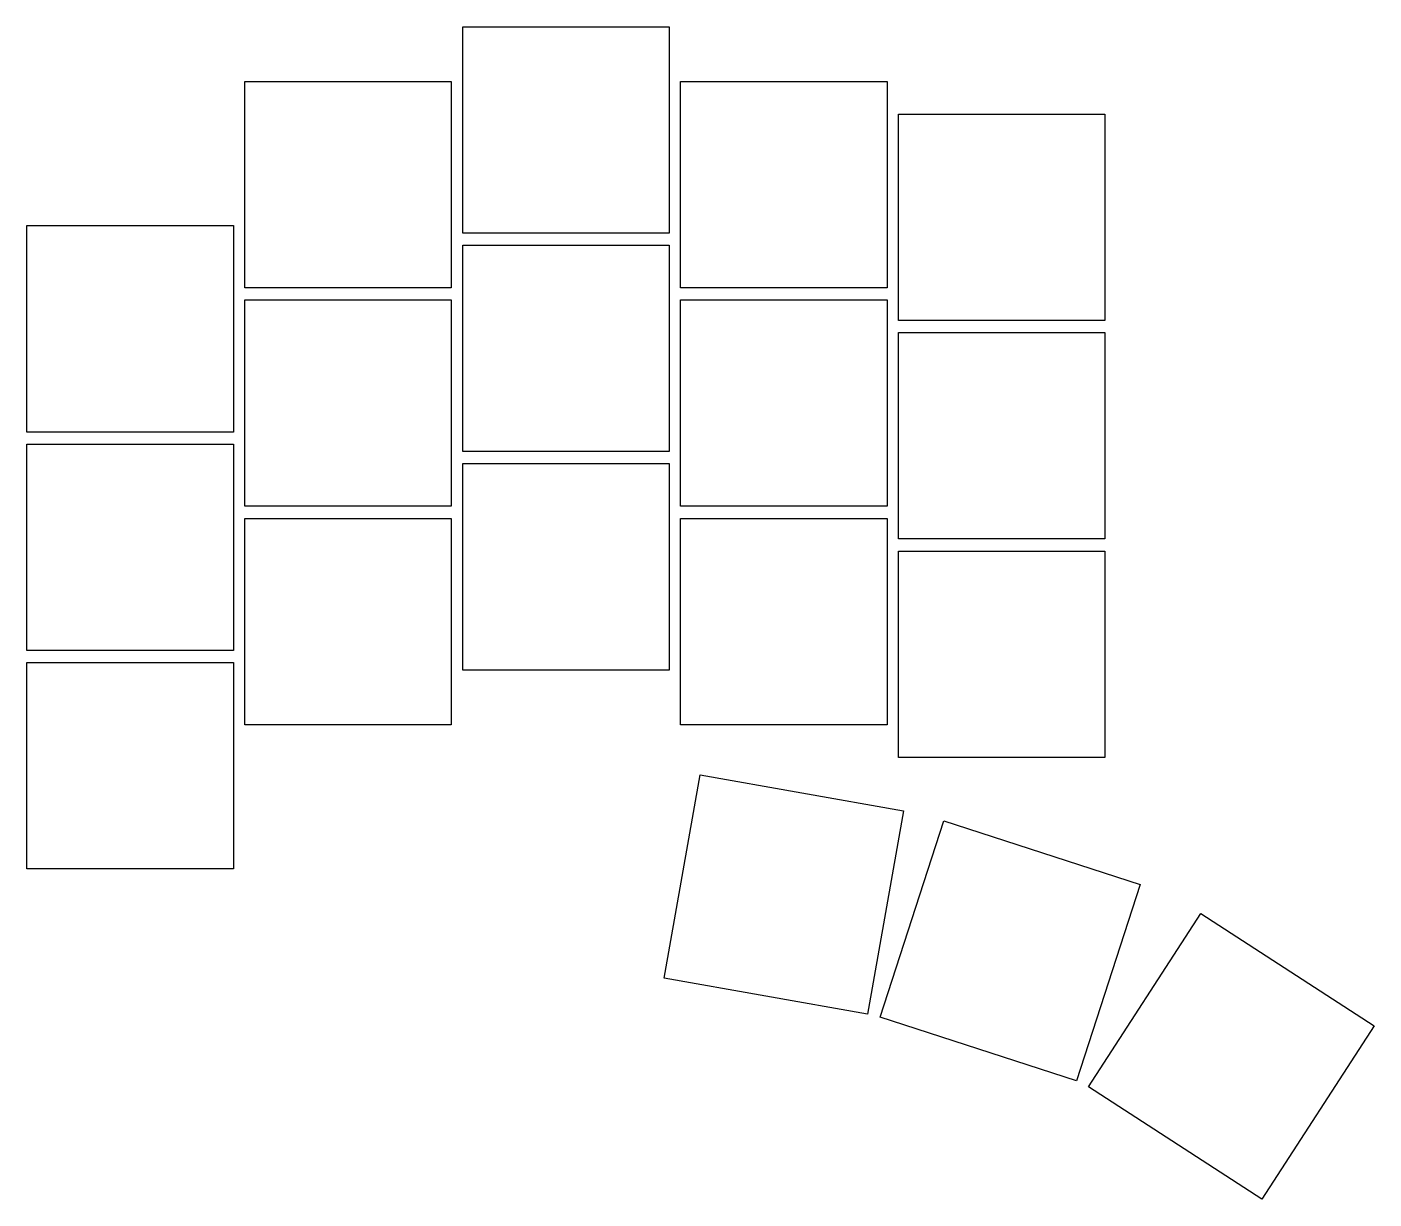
# Model space of a CAD drawing. Header units: millimetres. Extents: x -9 to 108, y -38 to 64.
import ezdxf

# ---------------------------------------------------------------- set-up
doc = ezdxf.new("R2010")
doc.units = ezdxf.units.MM

msp = doc.modelspace()

# ---------------------------------------------------------------- linework, layer by layer
for p, q in [((29, 64.44), (47, 64.44)), ((29, 46.44), (29, 64.44)), ((47, 64.44), (47, 46.44)), ((10, 59.67), (28, 59.67)), ((10, 41.67), (10, 59.67)), ((28, 59.67), (28, 41.67)), ((48, 59.67), (66, 59.67)), ((48, 41.67), (48, 59.67)), ((66, 59.67), (66, 41.67)), ((67, 56.82), (85, 56.82)), ((67, 38.82), (67, 56.82)), ((85, 56.82), (85, 38.82)), ((-9, 47.1), (9, 47.1)), ((-9, 29.1), (-9, 47.1)), ((9, 47.1), (9, 29.1)), ((47, 46.44), (29, 46.44)), ((29, 45.39), (47, 45.39)), ((29, 27.39), (29, 45.39)), ((47, 45.39), (47, 27.39)), ((28, 41.67), (10, 41.67)), ((66, 41.67), (48, 41.67)), ((10, 40.62), (28, 40.62)), ((10, 22.62), (10, 40.62)), ((28, 40.62), (28, 22.62)), ((48, 40.62), (66, 40.62)), ((48, 22.62), (48, 40.62)), ((66, 40.62), (66, 22.62)), ((85, 38.82), (67, 38.82)), ((67, 37.77), (85, 37.77)), ((67, 19.77), (67, 37.77)), ((85, 37.77), (85, 19.77)), ((9, 29.1), (-9, 29.1)), ((-9, 28.05), (9, 28.05)), ((-9, 10.05), (-9, 28.05)), ((9, 28.05), (9, 10.05)), ((47, 27.39), (29, 27.39)), ((29, 26.34), (47, 26.34)), ((29, 8.34), (29, 26.34)), ((47, 26.34), (47, 8.34)), ((28, 22.62), (10, 22.62)), ((66, 22.62), (48, 22.62)), ((10, 21.57), (28, 21.57)), ((10, 3.57), (10, 21.57)), ((28, 21.57), (28, 3.57)), ((48, 21.57), (66, 21.57)), ((48, 3.57), (48, 21.57)), ((66, 21.57), (66, 3.57)), ((85, 19.77), (67, 19.77)), ((67, 18.72), (85, 18.72)), ((67, 0.72), (67, 18.72)), ((85, 18.72), (85, 0.72)), ((9, 10.05), (-9, 10.05)), ((-9, 9), (9, 9)), ((-9, -9), (-9, 9)), ((9, 9), (9, -9)), ((47, 8.34), (29, 8.34)), ((28, 3.57), (10, 3.57)), ((66, 3.57), (48, 3.57)), ((85, 0.72), (67, 0.72)), ((46.57, -18.54), (49.7, -0.81)), ((49.7, -0.81), (67.43, -3.94)), ((67.43, -3.94), (64.3, -21.67)), ((65.39, -21.94), (70.95, -4.82)), ((70.95, -4.82), (88.07, -10.38)), ((9, -9), (-9, -9)), ((88.07, -10.38), (82.51, -27.5)), ((83.57, -28.01), (93.37, -12.91)), ((93.37, -12.91), (108.47, -22.71)), ((64.3, -21.67), (46.57, -18.54)), ((82.51, -27.5), (65.39, -21.94)), ((108.47, -22.71), (98.67, -37.81)), ((98.67, -37.81), (83.57, -28.01))]:
    msp.add_line(p, q)

doc.saveas('drawing.dxf')
